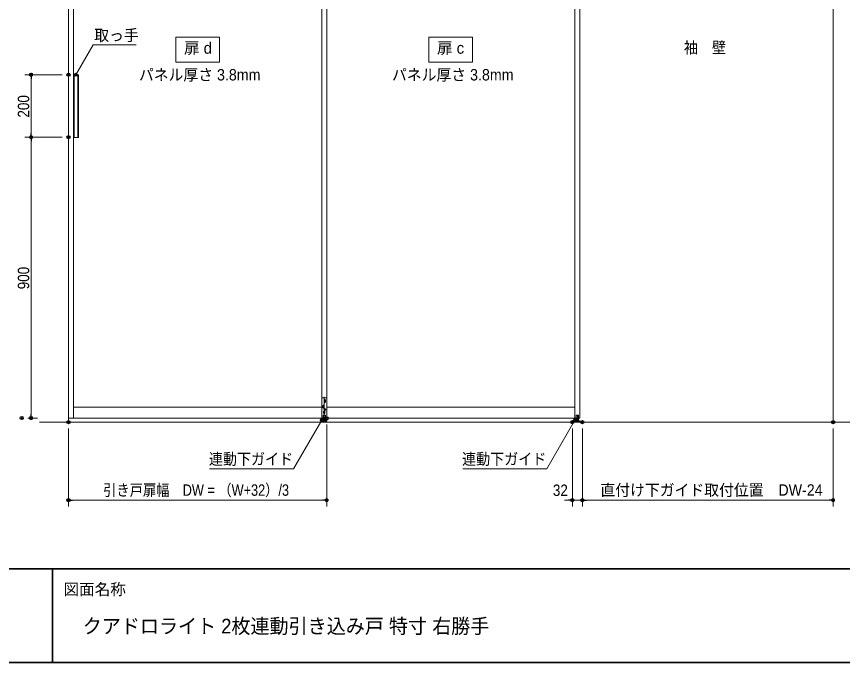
# Model space of a CAD drawing. Units: millimetres, scale not verified. Extents: x -6062 to 6062, y -3045 to 3045.
# Drawn here: x -4053 to -1404, y -2770 to -700 of the extents above; entities that cross this region are included whole.
import ezdxf
from ezdxf.enums import TextEntityAlignment as Align

# ---------------------------------------------------------------- set-up
doc = ezdxf.new("R2010")
doc.units = ezdxf.units.MM
doc.header["$LTSCALE"] = 20
doc.header["$PDMODE"] = 32
doc.header["$PDSIZE"] = 10
doc.linetypes.add('USER3', pattern=[2.91, 1.76, -0.4, 0.35, -0.4])
for name, color, linetype, lineweight in [('0-0_2寸法-3', 7, 'Continuous', 15), ('0-1_2寸法-1', 7, 'Continuous', 15), ('0-2_0', 7, 'Continuous', 25), ('0-4_2寸法-2', 7, 'Continuous', 15), ('0-5_1図面枠', 7, 'Continuous', 15), ('0-6_3一般', 7, 'Continuous', 15)]:
    doc.layers.add(name, color=color, linetype=linetype, lineweight=lineweight)
doc.layers.add('0-3_Defpoints', color=7, linetype='Continuous')
doc.styles.add('ＭＳ Ｐゴシック', font='')
doc.styles.get('ＭＳ Ｐゴシック').set_extended_font_data('MS PGothic')

# ---------------------------------------------------------------- blocks, each defined once
blk = doc.blocks.new('_Dot')
at = {"layer": '0-2_0'}
blk.add_line((-10, 0), (-20, 0), dxfattribs=at)
for points in [[(0, 0), (-10, 0), (-9.92, 1.25)], [(0, 0), (-9.92, -1.25), (-10, 0)], [(0, 0), (-9.92, 1.25), (-9.69, 2.49)], [(0, 0), (-9.69, -2.49), (-9.92, -1.25)], [(0, 0), (-9.69, 2.49), (-9.3, 3.68)], [(0, 0), (-9.3, -3.68), (-9.69, -2.49)], [(0, 0), (-9.3, 3.68), (-8.76, 4.82)], [(0, 0), (-8.76, -4.82), (-9.3, -3.68)], [(0, 0), (-8.76, 4.82), (-8.09, 5.88)], [(0, 0), (-8.09, -5.88), (-8.76, -4.82)], [(0, 0), (-8.09, 5.88), (-7.29, 6.85)], [(0, 0), (-7.29, -6.85), (-8.09, -5.88)], [(0, 0), (-7.29, 6.85), (-6.37, 7.71)], [(0, 0), (-6.37, -7.71), (-7.29, -6.85)], [(0, 0), (-6.37, 7.71), (-5.36, 8.44)], [(0, 0), (-5.36, -8.44), (-6.37, -7.71)], [(0, 0), (-5.36, 8.44), (-4.26, 9.05)], [(0, 0), (-4.26, -9.05), (-5.36, -8.44)], [(0, 0), (-4.26, 9.05), (-3.09, 9.51)], [(0, 0), (-3.09, -9.51), (-4.26, -9.05)], [(0, 0), (-3.09, 9.51), (-1.87, 9.82)], [(0, 0), (-1.87, -9.82), (-3.09, -9.51)], [(0, 0), (-1.87, 9.82), (-0.63, 9.98)], [(0, 0), (-0.63, -9.98), (-1.87, -9.82)], [(0, 0), (-0.63, 9.98), (0.63, 9.98)], [(0, 0), (0.63, -9.98), (-0.63, -9.98)], [(0, 0), (0.63, 9.98), (1.87, 9.82)], [(0, 0), (1.87, 9.82), (3.09, 9.51)], [(0, 0), (3.09, 9.51), (4.26, 9.05)], [(0, 0), (4.26, 9.05), (5.36, 8.44)], [(0, 0), (5.36, 8.44), (6.37, 7.71)], [(0, 0), (6.37, 7.71), (7.29, 6.85)], [(0, 0), (7.29, 6.85), (8.09, 5.88)], [(0, 0), (8.09, 5.88), (8.76, 4.82)], [(0, 0), (8.76, 4.82), (9.3, 3.68)], [(0, 0), (9.3, 3.68), (9.69, 2.49)], [(0, 0), (9.69, 2.49), (9.92, 1.25)], [(0, 0), (9.92, 1.25), (10, 0)], [(0, 0), (1.87, -9.82), (0.63, -9.98)], [(0, 0), (3.09, -9.51), (1.87, -9.82)], [(0, 0), (4.26, -9.05), (3.09, -9.51)], [(0, 0), (5.36, -8.44), (4.26, -9.05)], [(0, 0), (6.37, -7.71), (5.36, -8.44)], [(0, 0), (7.29, -6.85), (6.37, -7.71)], [(0, 0), (8.09, -5.88), (7.29, -6.85)], [(0, 0), (8.76, -4.82), (8.09, -5.88)], [(0, 0), (9.3, -3.68), (8.76, -4.82)], [(0, 0), (9.69, -2.49), (9.3, -3.68)], [(0, 0), (9.92, -1.25), (9.69, -2.49)], [(0, 0), (10, 0), (9.92, -1.25)]]:
    blk.add_solid(points, dxfattribs=at)
blk = doc.blocks.new('グループ-3')
at = {"layer": '0-5_1図面枠', "lineweight": 35}
for p, q in [((-80000, -49400), (80000, -49400)), ((-43000, -49400), (-43000, -55400))]:
    blk.add_line(p, q, dxfattribs=at)
blk.add_lwpolyline([(-80000, 55400), (80000, 55400), (80000, -55400), (-80000, -55400)], close=True, dxfattribs=at)
blk = doc.blocks.new('図面枠')
at = {"layer": '0-5_1図面枠'}
blk.add_blockref('グループ-3', (0, 0), dxfattribs=at)
at = {"layer": '0-5_1図面枠', "style": 'ＭＳ Ｐゴシック'}
blk.add_text('図面名称', height=733.7, dxfattribs=at).set_placement((-42300.1, -51299.8), align=Align.BOTTOM_LEFT)
blk = doc.blocks.new('グループ-20')
at = {"layer": '0-6_3一般'}
for p, q in [((-41980, 8000), (-41980, -40000)), ((7060, 8000), (7060, -40000)), ((-41980, 7190), (-41980, -39750)), ((-41660, 7190), (-41660, -39750)), ((-25740, -39750), (-25740, 7190)), ((-25740, 7190), (-25740, -39750)), ((-25420, -39750), (-25420, 7190)), ((-25420, 7190), (-25420, -39750)), ((-9500, -39750), (-9500, 7190)), ((-41342, -17750), (-41662, -17750)), ((-41662, -21750), (-41662, -17750)), ((-41622, -21750), (-41622, -17750)), ((-41382, -21750), (-41382, -17750)), ((-41342, -17750), (-41342, -21750)), ((-41342, -21750), (-41662, -21750)), ((-25740, -38492.4), (-25740, -39934.4)), ((-25480, -38432.4), (-25680, -38432.4)), ((-25585, -38692.4), (-25585, -38592.4)), ((-25495, -38592.4), (-25495, -38692.4)), ((-25420, -39932.4), (-25420, -38492.4)), ((-25740, -39040), (-41660, -39040)), ((-25665, -39052.4), (-25665, -38952.4)), ((-25575, -38952.4), (-25575, -39052.4)), ((-9500, -39040), (-25420, -39040)), ((-25655, -39802.4), (-25655, -39562.4)), ((-25515, -39552.4), (-25645, -39552.4)), ((-25625, -39412.4), (-25625, -39312.4)), ((-25535, -39312.4), (-25535, -39412.4)), ((-25505, -39562.4), (-25505, -39802.4)), ((-9415, -39800), (-9415, -39560)), ((-9405, -39550), (-9275, -39550)), ((-9265, -39560), (-9265, -39800)), ((8756.5, -40000), (-43843.5, -40000)), ((-41980, -39750), (-25420, -39750)), ((-25740, -39750), (-9180, -39750)), ((-25740, -39874.4), (-25640, -39874.4)), ((-25740, -39932.4), (-25420, -39932.4)), ((-25655, -39802.4), (-25505, -39802.4)), ((-25650, -39802.4), (-25650, -39874.4)), ((-25510, -39802.4), (-25650, -39802.4)), ((-25650, -39874.4), (-25510, -39874.4)), ((-25640, -39874.4), (-25644, -39874.4)), ((-25520, -39874.4), (-25420, -39874.4)), ((-25510, -39802.4), (-25510, -39874.4)), ((-9660, -39942), (-9660, -40000)), ((-9440, -39942), (-9660, -39942)), ((-9660, -40000), (-9020, -40000)), ((-9380, -39862), (-9440, -39862)), ((-9440, -39922), (-9440, -39862)), ((-9440, -39922), (-9240, -39922)), ((-9440, -39922), (-9240, -39922)), ((-9265, -39800), (-9415, -39800)), ((-9414, -39800), (-9266, -39800)), ((-9414, -39800), (-9414, -39862)), ((-9266, -39800), (-9266, -39862)), ((-9240, -39922), (-9240, -39862)), ((-9240, -39922), (-9240, -39942)), ((-9020, -40000), (-9020, -39942))]:
    blk.add_line(p, q, dxfattribs=at)
at = {"layer": '0-6_3一般', "linetype": 'USER3'}
for p, q in [((-25479.5, -38642.4), (-25600.5, -38642.4)), ((-25589.5, -38592.4), (-25490.5, -38592.4)), ((-25580, -38371.7), (-25580, -39958.4)), ((-25540, -38542.9), (-25540, -38641.9)), ((-25540, -38642.9), (-25540, -38741.9)), ((-25559.5, -39002.4), (-25680.5, -39002.4)), ((-25669.5, -38952.4), (-25570.5, -38952.4)), ((-25669.5, -39052.4), (-25570.5, -39052.4)), ((-25620, -38902.9), (-25620, -39001.9)), ((-25620, -39002.9), (-25620, -39101.9)), ((-25589.5, -38692.4), (-25490.5, -38692.4)), ((-25566.2, -39182.4), (-25473.8, -39182.4)), ((-25520, -39136.2), (-25520, -39228.6)), ((-25519.5, -39362.4), (-25640.5, -39362.4)), ((-25629.5, -39312.4), (-25530.5, -39312.4)), ((-25629.5, -39412.4), (-25530.5, -39412.4)), ((-25580, -39262.9), (-25580, -39361.9)), ((-25580, -39362.9), (-25580, -39461.9)), ((-9340, -40027.8), (-9340, -39520))]:
    blk.add_line(p, q, dxfattribs=at)
at = {"layer": '0-6_3一般'}
for points in [[(-9180, -39750), (-9180, 7190), (-25740, 7190)], [(-25644, -39874.4), (-25516, -39874.4), (-25520, -39874.4)], [(-9020, -39942), (-9440, -39942), (-9440, -39922)], [(-9240, -39862), (-9300, -39862), (-9380, -39862)]]:
    blk.add_lwpolyline(points, dxfattribs=at)
blk.add_circle((-25520, -39182.4), 42, dxfattribs=at)
for centre, radius, start, end in [((-25680, -38492.4), 60, 90, 180), ((-25540, -38592.4), 45, 0, 180), ((-25480, -38492.4), 60, 0, 90), ((-25620, -38952.4), 45, 0, 180), ((-25620, -39052.4), 45, 180, 0), ((-25540, -38692.4), 45, 180, 0), ((-25645, -39562.4), 10, 90, 180), ((-25580, -39312.4), 45, 0, 180), ((-25580, -39412.4), 45, 180, 0), ((-25515, -39562.4), 10, 0, 90), ((-9405, -39560), 10, 90, 180), ((-9275, -39560), 10, 0, 90)]:
    blk.add_arc(centre, radius, start, end, dxfattribs=at)

msp = doc.modelspace()

# ---------------------------------------------------------------- hatches: boundary and pattern name
at = {"layer": '0-0_2寸法-3'}
for points in [[(-3857.79, -887, 1), (-3867.81, -887, 1)], [(-3069.49, -1993.72, 1), (-3079.51, -1993.72, 1)], [(-2257.49, -1993.72, 1), (-2267.51, -1993.72, 1)]]:
    msp.add_hatch(color=256, dxfattribs=at).paths.add_polyline_path(points)

# ---------------------------------------------------------------- linework, layer by layer
for points in [[(-3542.03, -767), (-3402.03, -767), (-3402.03, -847), (-3542.03, -847)], [(-2730.5, -767), (-2590.5, -767), (-2590.5, -847), (-2730.5, -847)]]:
    msp.add_lwpolyline(points, close=True, dxfattribs=at)
for points in [[(-3862.8, -887), (-3807.56, -791.33), (-3669.04, -791.33)], [(-3074.5, -1993.72), (-3164.73, -2150), (-3434.05, -2150)], [(-2262.5, -1993.72), (-2352.73, -2150), (-2622.05, -2150)]]:
    msp.add_lwpolyline(points, dxfattribs=at)
for centre in [(-3862.8, -887), (-3074.5, -1993.72), (-2262.5, -1993.72)]:
    msp.add_circle(centre, 5.01, dxfattribs=at)
at = {"layer": '0-1_2寸法-1'}
for p, q in [((-3906.3, -887), (-4026.3, -887)), ((-4006.3, -1074.29), (-4006.3, -899.71)), ((-3906.5, -1087), (-4026.3, -1087)), ((-3906.5, -1087), (-4026.3, -1087)), ((-4006.3, -1099.71), (-4006.3, -1974.29)), ((-4016.3, -1987), (-3986.3, -1987)), ((-3058.5, -2007.5), (-3058.5, -2270)), ((-3886.5, -2020), (-3886.5, -2270)), ((-2238.5, -2020), (-2238.5, -2270)), ((-1434.5, -2020), (-1434.5, -2270)), ((-3071.21, -2250), (-3873.79, -2250)), ((-1447.21, -2250), (-2225.79, -2250))]:
    msp.add_line(p, q, dxfattribs=at)
at = {"layer": '0-3_Defpoints'}
for p in [(-4006.3, -887), (-3886.3, -887), (-3886.5, -1087), (-4036.3, -1987), (-4006.3, -1987), (-3058.5, -1987.5), (-3886.5, -2000), (-2270.5, -2000), (-2238.5, -2000), (-1434.5, -2000), (-3886.5, -2250), (-2270.5, -2250), (-2238.5, -2250)]:
    msp.add_point(p, dxfattribs=at)
at = {"layer": '0-4_2寸法-2'}
for p, q in [((-2270.5, -2020), (-2270.5, -2270)), ((-2238.5, -2020), (-2238.5, -2270)), ((-2283.21, -2250), (-2295.92, -2250)), ((-2238.5, -2250), (-2270.5, -2250)), ((-2225.79, -2250), (-2213.08, -2250))]:
    msp.add_line(p, q, dxfattribs=at)

# ---------------------------------------------------------------- block references
at = {"layer": '0-1_2寸法-1', "xscale": 0.6356201, "yscale": 0.6356201}
for p, rotation in [((-4006.3, -887), 90), ((-4006.3, -1087), 270), ((-4006.3, -1087), 90), ((-4006.3, -1987), 270), ((-3886.5, -2250), 180), ((-2238.5, -2250), 180)]:
    msp.add_blockref('_Dot', p, dxfattribs=dict(at, rotation=rotation))
for p in [(-3058.5, -2250), (-1434.5, -2250)]:
    msp.add_blockref('_Dot', p, dxfattribs=at)
at = {"layer": '0-4_2寸法-2', "xscale": 0.6356201, "yscale": 0.6356201}
msp.add_blockref('_Dot', (-2270.5, -2250), dxfattribs=at)
at = {"layer": '0-4_2寸法-2', "xscale": 0.6356201, "yscale": 0.6356201, "rotation": 180}
msp.add_blockref('_Dot', (-2238.5, -2250), dxfattribs=at)
at = {"layer": '0-5_1図面枠', "xscale": 0.05, "yscale": 0.05}
msp.add_blockref('図面枠', (-1787.5, 0), dxfattribs=at)
at = {"layer": '0-6_3一般', "xscale": 0.05, "yscale": 0.05}
msp.add_blockref('グループ-20', (-1787.5, 0), dxfattribs=at)

# ---------------------------------------------------------------- texts
at = {"layer": '0-0_2寸法-3', "style": 'ＭＳ Ｐゴシック'}
for s, height, width, p in [('取っ手', 36.66, 0.95, (-3803.71, -789.73)), ('袖\u3000壁', 36.69, 0.9, (-1913.14, -829.24)), ('パネル厚さ 3.8mm', 36.69, 0.95, (-3660.51, -916.38)), ('パネル厚さ 3.8mm', 36.69, 0.95, (-2848.98, -916.38)), ('連動下ガイド', 36.66, 0.9, (-3436.15, -2147.46)), ('連動下ガイド', 36.66, 0.9, (-2624.15, -2147.46))]:
    msp.add_text(s, height=height, dxfattribs=dict(at, width=width)).set_placement(p, align=Align.BOTTOM_LEFT)
for s, p in [('扉 d', (-3516.21, -830.66)), ('扉 c', (-2704.98, -830.66))]:
    msp.add_text(s, height=36.69, dxfattribs=at).set_placement(p, align=Align.BOTTOM_LEFT)
at = {"layer": '0-1_2寸法-1', "style": 'ＭＳ Ｐゴシック', "width": 0.9}
for s, p in [('200', (-4001.34, -1024.28)), ('900', (-4001.34, -1574.38))]:
    msp.add_text(s, height=36.66, rotation=90, dxfattribs=at).set_placement(p, align=Align.BOTTOM_LEFT)
at = {"layer": '0-1_2寸法-1', "style": 'ＭＳ Ｐゴシック'}
for s, height, width, p in [('引き戸扉幅\u3000DW = （W+32）/3', 36.66, 0.85, (-3775.19, -2247.07)), ('直付け下ガイド取付位置\u3000DW-24', 36.69, 0.95, (-2180.58, -2246.79))]:
    msp.add_text(s, height=height, dxfattribs=dict(at, width=width)).set_placement(p, align=Align.BOTTOM_LEFT)
at = {"layer": '0-4_2寸法-2', "style": 'ＭＳ Ｐゴシック', "width": 0.9}
msp.add_text('32', height=36.66, dxfattribs=at).set_placement((-2333.09, -2247.52), align=Align.BOTTOM_LEFT)
at = {"layer": '0-5_1図面枠', "style": 'ＭＳ Ｐゴシック', "width": 0.95}
msp.add_text('クアドロライト 2枚連動引き込み戸 特寸 右勝手', height=47.17, dxfattribs=at).set_placement((-3840.72, -2691.18), align=Align.BOTTOM_LEFT)

doc.saveas('drawing.dxf')
